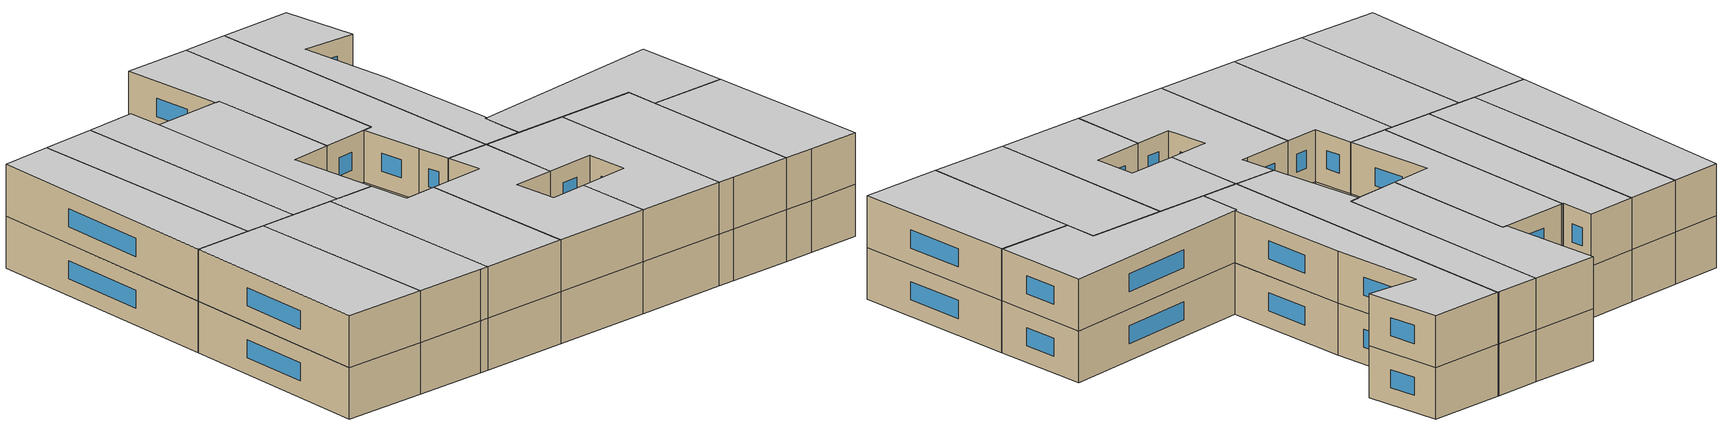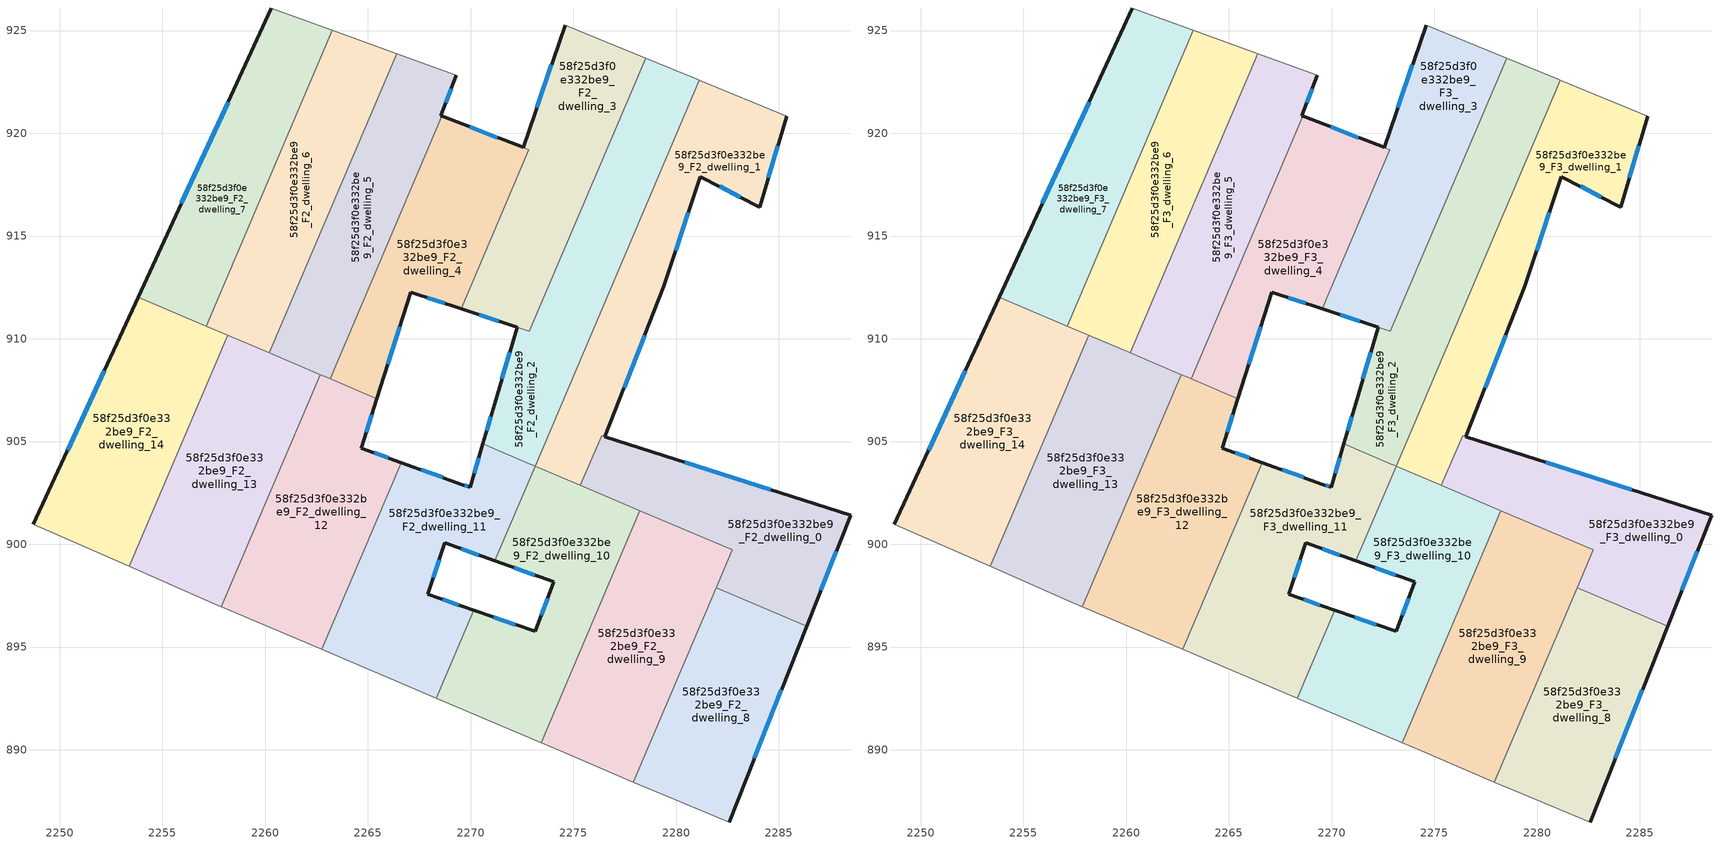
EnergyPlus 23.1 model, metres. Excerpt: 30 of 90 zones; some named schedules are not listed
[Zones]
58f25d3f0e332be9_F2_dwelling_0
 floor to 58f25d3f0e332be9_F1_dwelling_0 (EU_floor_Construction): 2288.48,901.42 2286.34,896.01 2281.94,897.88 2282.73,899.72 2275.34,902.87 2276.37,905.29 2276.53,905.23 z6
 wall outside (EU_wall_Construction): 2286.34,896.01 2288.48,901.42 2276.53,905.23 z6:9
 wall to 58f25d3f0e332be9_F2_dwelling_8 (EU_wall_Construction): 2281.94,897.88 2286.34,896.01 z6:9
 wall to 58f25d3f0e332be9_F2_dwelling_9 (EU_wall_Construction): 2278.23,901.64 2282.73,899.72 2281.94,897.88 z6:9
 wall to 58f25d3f0e332be9_F2_dwelling_1 (EU_wall_Construction): 2276.36,905.28 2275.34,902.87 / 2276.52,905.24 2276.37,905.29 z6:9
 wall to 58f25d3f0e332be9_F2_dwelling_10 (EU_wall_Construction): 2275.34,902.87 2278.23,901.64 z6:9
 window (EU_Window_Construction): 2284.6,902.66 2280.42,903.99 / 2287.04,897.77 2287.79,899.66 z6.98:8.02
58f25d3f0e332be9_F2_dwelling_1
 floor to 58f25d3f0e332be9_F1_dwelling_1 (EU_floor_Construction): 2285.37,920.84 2284.05,916.41 2281.17,917.9 2279.4,912.55 2276.52,905.24 2276.37,905.29 2275.34,902.87 2273.13,903.81 2281.12,922.58 z6
 wall outside (EU_wall_Construction): 2276.52,905.24 2279.4,912.55 2281.17,917.9 2284.05,916.41 2285.37,920.84 z6:9
 wall to 58f25d3f0e332be9_F2_dwelling_2 (EU_wall_Construction): 2281.12,922.58 2273.13,903.81 z6:9
 wall adiabatic (EU_wall_Construction): 2285.37,920.84 2281.12,922.58 z6:9
 wall to 58f25d3f0e332be9_F2_dwelling_10 (EU_wall_Construction): 2273.14,903.81 2275.34,902.87 z6:9
 window (EU_Window_Construction): 2284.48,917.85 2284.94,919.4 / 2282.11,917.41 2283.12,916.89 / 2279.98,914.29 2280.6,916.16 / 2277.46,907.61 2278.47,910.17 z6.98:8.02
58f25d3f0e332be9_F2_dwelling_10
 floor to 58f25d3f0e332be9_F1_dwelling_10 (EU_floor_Construction): 2278.23,901.64 2273.43,890.35 2268.33,892.51 2270.15,896.79 2273.14,895.76 2274.04,898.17 2271.17,899.2 2273.14,903.81 z6
 wall outside (EU_wall_Construction): 2271.17,899.2 2274.04,898.17 2273.14,895.76 2270.15,896.79 z6:9
 wall to 58f25d3f0e332be9_F2_dwelling_11 (EU_wall_Construction): 2270.15,896.79 2268.33,892.51 / 2273.14,903.81 2271.17,899.2 z6:9
 wall to 58f25d3f0e332be9_F2_dwelling_9 (EU_wall_Construction): 2273.43,890.35 2278.23,901.64 z6:9
 wall adiabatic (EU_wall_Construction): 2268.33,892.51 2273.43,890.35 z6:9
 window (EU_Window_Construction): 2272.17,896.09 2271.13,896.46 / 2273.75,897.38 2273.44,896.54 / 2272.11,898.86 2273.11,898.5 z6.98:8.02
58f25d3f0e332be9_F2_dwelling_11
 floor to 58f25d3f0e332be9_F1_dwelling_11 (EU_floor_Construction): 2273.14,903.81 2271.17,899.2 2268.74,900.07 2267.91,897.57 2270.15,896.79 2268.33,892.51 2262.76,894.88 2266.63,903.97 2269.59,902.91 2269.97,902.78 2270.59,904.89 z6
 wall outside (EU_wall_Construction): 2270.15,896.79 2267.91,897.57 2268.74,900.07 2271.17,899.2 / 2270.59,904.89 2269.97,902.78 2269.59,902.91 2266.63,903.97 z6:9
 wall adiabatic (EU_wall_Construction): 2262.76,894.88 2268.33,892.51 z6:9
 wall to 58f25d3f0e332be9_F2_dwelling_12 (EU_wall_Construction): 2266.63,903.97 2262.76,894.88 z6:9
 wall to 58f25d3f0e332be9_F2_dwelling_2 (EU_wall_Construction): 2272.9,903.91 2270.59,904.89 / 2273.13,903.81 2273.04,903.85 2272.9,903.9 z6:9
 window (EU_Window_Construction): 2269.53,899.78 2270.38,899.48 / 2268.18,898.38 2268.47,899.25 / 2269.42,897.04 2268.64,897.31 / 2268.63,903.25 2267.6,903.63 / 2269.85,902.82 2269.72,902.86 / 2270.39,904.2 2270.18,903.46 z6.98:8.02
58f25d3f0e332be9_F2_dwelling_12
 floor to 58f25d3f0e332be9_F1_dwelling_12 (EU_floor_Construction): 2265.44,907.08 2264.67,904.68 2266.63,903.97 2262.76,894.88 2257.87,896.96 2262.67,908.26 z6
 wall outside (EU_wall_Construction): 2266.63,903.97 2264.67,904.68 2265.44,907.08 z6:9
 wall adiabatic (EU_wall_Construction): 2257.87,896.96 2262.76,894.88 z6:9
 wall to 58f25d3f0e332be9_F2_dwelling_13 (EU_wall_Construction): 2262.67,908.26 2257.87,896.96 z6:9
 wall to 58f25d3f0e332be9_F2_dwelling_4 (EU_wall_Construction): 2265.44,907.08 2263.16,908.05 z6:9
 wall to 58f25d3f0e332be9_F2_dwelling_5 (EU_wall_Construction): 2263.16,908.05 2263.06,908.09 2262.67,908.26 z6:9
 window (EU_Window_Construction): 2264.92,905.46 2265.19,906.3 / 2266,904.2 2265.31,904.45 z6.98:8.02
58f25d3f0e332be9_F2_dwelling_13
 floor to 58f25d3f0e332be9_F1_dwelling_13 (EU_floor_Construction): 2262.67,908.26 2257.87,896.96 2257.4,897.16 2253.39,898.92 2258.17,910.17 z6
 wall adiabatic (EU_wall_Construction): 2253.39,898.92 2257.4,897.16 2257.87,896.96 z6:9
 wall to 58f25d3f0e332be9_F2_dwelling_14 (EU_wall_Construction): 2258.17,910.17 2253.39,898.92 z6:9
 wall to 58f25d3f0e332be9_F2_dwelling_5 (EU_wall_Construction): 2262.67,908.26 2260.19,909.31 z6:9
 wall to 58f25d3f0e332be9_F2_dwelling_6 (EU_wall_Construction): 2260.19,909.31 2258.17,910.17 z6:9
58f25d3f0e332be9_F2_dwelling_14
 floor to 58f25d3f0e332be9_F1_dwelling_14 (EU_floor_Construction): 2258.17,910.17 2253.39,898.92 2248.72,900.98 2253.82,912.03 z6
 wall outside (EU_wall_Construction): 2253.82,912.03 2248.72,900.98 z6:9
 wall adiabatic (EU_wall_Construction): 2248.72,900.98 2253.39,898.92 z6:9
 wall to 58f25d3f0e332be9_F2_dwelling_7 (EU_wall_Construction): 2257.13,910.62 2253.82,912.03 z6:9
 wall to 58f25d3f0e332be9_F2_dwelling_6 (EU_wall_Construction): 2258.17,910.17 2257.13,910.62 z6:9
 window (EU_Window_Construction): 2252.16,908.43 2250.38,904.57 z6.98:8.02
58f25d3f0e332be9_F2_dwelling_2
 floor to 58f25d3f0e332be9_F1_dwelling_2 (EU_floor_Construction): 2281.03,922.62 2281.12,922.58 2273.13,903.81 2273.04,903.85 2272.9,903.91 2270.59,904.89 2271.16,906.84 2272.26,910.56 2272.85,910.36 2278.51,923.66 z6
 wall outside (EU_wall_Construction): 2272.26,910.56 2271.16,906.84 2270.59,904.89 z6:9
 wall adiabatic (EU_wall_Construction): 2281.12,922.58 2281.03,922.62 2278.51,923.66 z6:9
 wall to 58f25d3f0e332be9_F2_dwelling_3 (EU_wall_Construction): 2272.85,910.36 2272.26,910.56 / 2278.51,923.66 2272.86,910.37 z6:9
 window (EU_Window_Construction): 2270.98,906.2 2270.78,905.52 / 2271.91,909.35 2271.52,908.05 z6.98:8.02
58f25d3f0e332be9_F2_dwelling_3
 floor to 58f25d3f0e332be9_F1_dwelling_3 (EU_floor_Construction): 2278.51,923.66 2272.85,910.36 2269.53,911.46 2272.83,919.2 2272.55,919.31 2274.59,925.27 z6
 wall outside (EU_wall_Construction): 2274.59,925.27 2272.55,919.31 / 2269.53,911.46 2272.26,910.56 z6:9
 wall to 58f25d3f0e332be9_F2_dwelling_4 (EU_wall_Construction): 2272.55,919.31 2272.83,919.2 2269.53,911.46 z6:9
 wall adiabatic (EU_wall_Construction): 2278.51,923.66 2274.59,925.27 z6:9
 window (EU_Window_Construction): 2273.93,923.33 2273.22,921.24 / 2270.42,911.16 2271.38,910.85 z6.98:8.02
58f25d3f0e332be9_F2_dwelling_4
 floor to 58f25d3f0e332be9_F1_dwelling_4 (EU_floor_Construction): 2272.83,919.2 2269.53,911.46 2267.08,912.27 2265.44,907.08 2263.16,908.05 2268.59,920.83 z6
 wall outside (EU_wall_Construction): 2272.55,919.31 2268.69,920.79 2268.59,920.83 / 2265.44,907.08 2267.08,912.27 2269.53,911.46 z6:9
 wall to 58f25d3f0e332be9_F2_dwelling_5 (EU_wall_Construction): 2268.59,920.83 2263.16,908.05 z6:9
 window (EU_Window_Construction): 2271.29,919.79 2269.94,920.31 / 2267.88,912 2268.74,911.72 / 2265.97,908.77 2266.55,910.58 z6.98:8.02
58f25d3f0e332be9_F2_dwelling_5
 floor to 58f25d3f0e332be9_F1_dwelling_5 (EU_floor_Construction): 2269.3,922.82 2268.55,920.85 2268.59,920.83 2263.16,908.05 2263.06,908.09 2260.19,909.31 2266.39,923.88 z6
 wall outside (EU_wall_Construction): 2268.59,920.83 2268.55,920.85 2269.3,922.82 z6:9
 wall to 58f25d3f0e332be9_F2_dwelling_6 (EU_wall_Construction): 2266.39,923.88 2260.19,909.31 z6:9
 wall adiabatic (EU_wall_Construction): 2269.3,922.82 2266.39,923.88 z6:9
 window (EU_Window_Construction): 2268.8,921.49 2269.06,922.18 z6.98:8.02
58f25d3f0e332be9_F2_dwelling_6
 floor to 58f25d3f0e332be9_F1_dwelling_6 (EU_floor_Construction): 2266.39,923.88 2260.19,909.31 2257.13,910.62 2263.26,925.02 z6
 wall to 58f25d3f0e332be9_F2_dwelling_7 (EU_wall_Construction): 2263.26,925.02 2257.13,910.62 z6:9
 wall adiabatic (EU_wall_Construction): 2266.39,923.88 2263.26,925.02 z6:9
58f25d3f0e332be9_F2_dwelling_7
 floor to 58f25d3f0e332be9_F1_dwelling_7 (EU_floor_Construction): 2263.26,925.02 2257.13,910.62 2253.82,912.03 2260.3,926.1 z6
 wall outside (EU_wall_Construction): 2260.3,926.1 2253.82,912.03 z6:9
 wall adiabatic (EU_wall_Construction): 2263.26,925.02 2260.3,926.1 z6:9
 window (EU_Window_Construction): 2258.19,921.52 2255.93,916.6 z6.98:8.02
58f25d3f0e332be9_F2_dwelling_8
 floor to 58f25d3f0e332be9_F1_dwelling_8 (EU_floor_Construction): 2286.34,896.01 2282.57,886.49 2279.61,887.71 2277.92,888.43 2281.94,897.88 z6
 wall outside (EU_wall_Construction): 2282.57,886.49 2286.34,896.01 z6:9
 wall adiabatic (EU_wall_Construction): 2277.92,888.43 2279.61,887.71 2282.57,886.49 z6:9
 wall to 58f25d3f0e332be9_F2_dwelling_9 (EU_wall_Construction): 2281.94,897.88 2277.92,888.43 z6:9
 window (EU_Window_Construction): 2283.8,889.58 2285.12,892.91 z6.98:8.02
58f25d3f0e332be9_F2_dwelling_9
 floor to 58f25d3f0e332be9_F1_dwelling_9 (EU_floor_Construction): 2282.73,899.72 2277.92,888.43 2274.35,889.96 2273.43,890.35 2278.23,901.64 z6
 wall adiabatic (EU_wall_Construction): 2273.43,890.35 2274.35,889.96 2277.92,888.43 z6:9
58f25d3f0e332be9_F3_dwelling_0
 floor to 58f25d3f0e332be9_F2_dwelling_0 (EU_floor_Construction): 2288.48,901.42 2286.34,896.01 2281.94,897.88 2282.73,899.72 2275.34,902.87 2276.37,905.29 2276.53,905.23 z9
 wall outside (EU_wall_Construction): 2286.34,896.01 2288.48,901.42 2276.53,905.23 z9:12
 wall to 58f25d3f0e332be9_F3_dwelling_8 (EU_wall_Construction): 2281.94,897.88 2286.34,896.01 z9:12
 wall to 58f25d3f0e332be9_F3_dwelling_9 (EU_wall_Construction): 2278.23,901.64 2282.73,899.72 2281.94,897.88 z9:12
 wall to 58f25d3f0e332be9_F3_dwelling_1 (EU_wall_Construction): 2276.36,905.28 2275.34,902.87 / 2276.52,905.24 2276.37,905.29 z9:12
 wall to 58f25d3f0e332be9_F3_dwelling_10 (EU_wall_Construction): 2275.34,902.87 2278.23,901.64 z9:12
 window (EU_Window_Construction): 2284.6,902.66 2280.42,903.99 / 2287.04,897.77 2287.79,899.66 z9.98:11.02
 ceiling to 58f25d3f0e332be9_F4_dwelling_0 (EU_floor_Construction): 2286.34,896.01 2288.48,901.42 2276.53,905.23 2276.37,905.29 2275.34,902.87 2282.73,899.72 2281.94,897.88 z12
58f25d3f0e332be9_F3_dwelling_1
 floor to 58f25d3f0e332be9_F2_dwelling_1 (EU_floor_Construction): 2285.37,920.84 2284.05,916.41 2281.17,917.9 2279.4,912.55 2276.52,905.24 2276.37,905.29 2275.34,902.87 2273.13,903.81 2281.12,922.58 z9
 wall outside (EU_wall_Construction): 2276.52,905.24 2279.4,912.55 2281.17,917.9 2284.05,916.41 2285.37,920.84 z9:12
 wall to 58f25d3f0e332be9_F3_dwelling_2 (EU_wall_Construction): 2281.12,922.58 2273.13,903.81 z9:12
 wall adiabatic (EU_wall_Construction): 2285.37,920.84 2281.12,922.58 z9:12
 wall to 58f25d3f0e332be9_F3_dwelling_10 (EU_wall_Construction): 2273.14,903.81 2275.34,902.87 z9:12
 window (EU_Window_Construction): 2284.48,917.85 2284.94,919.4 / 2282.11,917.41 2283.12,916.89 / 2279.98,914.29 2280.6,916.16 / 2277.46,907.61 2278.47,910.17 z9.98:11.02
 ceiling to 58f25d3f0e332be9_F4_dwelling_1 (EU_floor_Construction): 2276.52,905.24 2279.4,912.55 2281.17,917.9 2284.05,916.41 2285.37,920.84 2281.12,922.58 2273.13,903.81 2275.34,902.87 2276.37,905.29 z12
58f25d3f0e332be9_F3_dwelling_10
 floor to 58f25d3f0e332be9_F2_dwelling_10 (EU_floor_Construction): 2278.23,901.64 2273.43,890.35 2268.33,892.51 2270.15,896.79 2273.14,895.76 2274.04,898.17 2271.17,899.2 2273.14,903.81 z9
 wall outside (EU_wall_Construction): 2271.17,899.2 2274.04,898.17 2273.14,895.76 2270.15,896.79 z9:12
 wall to 58f25d3f0e332be9_F3_dwelling_11 (EU_wall_Construction): 2270.15,896.79 2268.33,892.51 / 2273.14,903.81 2271.17,899.2 z9:12
 wall to 58f25d3f0e332be9_F3_dwelling_9 (EU_wall_Construction): 2273.43,890.35 2278.23,901.64 z9:12
 wall adiabatic (EU_wall_Construction): 2268.33,892.51 2273.43,890.35 z9:12
 window (EU_Window_Construction): 2272.17,896.09 2271.13,896.46 / 2273.75,897.38 2273.44,896.54 / 2272.11,898.86 2273.11,898.5 z9.98:11.02
 ceiling to 58f25d3f0e332be9_F4_dwelling_10 (EU_floor_Construction): 2273.43,890.35 2278.23,901.64 2273.14,903.81 2271.17,899.2 2274.04,898.17 2273.14,895.76 2270.15,896.79 2268.33,892.51 z12
58f25d3f0e332be9_F3_dwelling_11
 floor to 58f25d3f0e332be9_F2_dwelling_11 (EU_floor_Construction): 2273.14,903.81 2271.17,899.2 2268.74,900.07 2267.91,897.57 2270.15,896.79 2268.33,892.51 2262.76,894.88 2266.63,903.97 2269.59,902.91 2269.97,902.78 2270.59,904.89 z9
 wall outside (EU_wall_Construction): 2270.15,896.79 2267.91,897.57 2268.74,900.07 2271.17,899.2 / 2270.59,904.89 2269.97,902.78 2269.59,902.91 2266.63,903.97 z9:12
 wall adiabatic (EU_wall_Construction): 2262.76,894.88 2268.33,892.51 z9:12
 wall to 58f25d3f0e332be9_F3_dwelling_12 (EU_wall_Construction): 2266.63,903.97 2262.76,894.88 z9:12
 wall to 58f25d3f0e332be9_F3_dwelling_2 (EU_wall_Construction): 2272.9,903.91 2270.59,904.89 / 2273.13,903.81 2273.04,903.85 2272.9,903.9 z9:12
 window (EU_Window_Construction): 2269.53,899.78 2270.38,899.48 / 2268.18,898.38 2268.47,899.25 / 2269.42,897.04 2268.64,897.31 / 2268.63,903.25 2267.6,903.63 / 2269.85,902.82 2269.72,902.86 / 2270.39,904.2 2270.18,903.46 z9.98:11.02
 ceiling to 58f25d3f0e332be9_F4_dwelling_11 (EU_floor_Construction): 2268.33,892.51 2270.15,896.79 2267.91,897.57 2268.74,900.07 2271.17,899.2 2273.14,903.81 2270.59,904.89 2269.97,902.78 2269.59,902.91 2266.63,903.97 2262.76,894.88 z12
58f25d3f0e332be9_F3_dwelling_12
 floor to 58f25d3f0e332be9_F2_dwelling_12 (EU_floor_Construction): 2265.44,907.08 2264.67,904.68 2266.63,903.97 2262.76,894.88 2257.87,896.96 2262.67,908.26 z9
 wall outside (EU_wall_Construction): 2266.63,903.97 2264.67,904.68 2265.44,907.08 z9:12
 wall adiabatic (EU_wall_Construction): 2257.87,896.96 2262.76,894.88 z9:12
 wall to 58f25d3f0e332be9_F3_dwelling_13 (EU_wall_Construction): 2262.67,908.26 2257.87,896.96 z9:12
 wall to 58f25d3f0e332be9_F3_dwelling_4 (EU_wall_Construction): 2265.44,907.08 2263.16,908.05 z9:12
 wall to 58f25d3f0e332be9_F3_dwelling_5 (EU_wall_Construction): 2263.16,908.05 2263.06,908.09 2262.67,908.26 z9:12
 window (EU_Window_Construction): 2264.92,905.46 2265.19,906.3 / 2266,904.2 2265.31,904.45 z9.98:11.02
 ceiling to 58f25d3f0e332be9_F4_dwelling_12 (EU_floor_Construction): 2262.76,894.88 2266.63,903.97 2264.67,904.68 2265.44,907.08 2262.67,908.26 2257.87,896.96 z12
58f25d3f0e332be9_F3_dwelling_13
 floor to 58f25d3f0e332be9_F2_dwelling_13 (EU_floor_Construction): 2262.67,908.26 2257.87,896.96 2257.4,897.16 2253.39,898.92 2258.17,910.17 z9
 wall adiabatic (EU_wall_Construction): 2253.39,898.92 2257.4,897.16 2257.87,896.96 z9:12
 wall to 58f25d3f0e332be9_F3_dwelling_14 (EU_wall_Construction): 2258.17,910.17 2253.39,898.92 z9:12
 wall to 58f25d3f0e332be9_F3_dwelling_5 (EU_wall_Construction): 2262.67,908.26 2260.19,909.31 z9:12
 wall to 58f25d3f0e332be9_F3_dwelling_6 (EU_wall_Construction): 2260.19,909.31 2258.17,910.17 z9:12
 ceiling to 58f25d3f0e332be9_F4_dwelling_13 (EU_floor_Construction): 2257.87,896.96 2262.67,908.26 2258.17,910.17 2253.39,898.92 2257.4,897.16 z12
58f25d3f0e332be9_F3_dwelling_14
 floor to 58f25d3f0e332be9_F2_dwelling_14 (EU_floor_Construction): 2258.17,910.17 2253.39,898.92 2248.72,900.98 2253.82,912.03 z9
 wall outside (EU_wall_Construction): 2253.82,912.03 2248.72,900.98 z9:12
 wall adiabatic (EU_wall_Construction): 2248.72,900.98 2253.39,898.92 z9:12
 wall to 58f25d3f0e332be9_F3_dwelling_7 (EU_wall_Construction): 2257.13,910.62 2253.82,912.03 z9:12
 wall to 58f25d3f0e332be9_F3_dwelling_6 (EU_wall_Construction): 2258.17,910.17 2257.13,910.62 z9:12
 window (EU_Window_Construction): 2252.16,908.43 2250.38,904.57 z9.98:11.02
 ceiling to 58f25d3f0e332be9_F4_dwelling_14 (EU_floor_Construction): 2253.39,898.92 2258.17,910.17 2253.82,912.03 2248.72,900.98 z12
58f25d3f0e332be9_F3_dwelling_2
 floor to 58f25d3f0e332be9_F2_dwelling_2 (EU_floor_Construction): 2281.03,922.62 2281.12,922.58 2273.13,903.81 2273.04,903.85 2272.9,903.91 2270.59,904.89 2271.16,906.84 2272.26,910.56 2272.85,910.36 2278.51,923.66 z9
 wall outside (EU_wall_Construction): 2272.26,910.56 2271.16,906.84 2270.59,904.89 z9:12
 wall adiabatic (EU_wall_Construction): 2281.12,922.58 2281.03,922.62 2278.51,923.66 z9:12
 wall to 58f25d3f0e332be9_F3_dwelling_3 (EU_wall_Construction): 2272.85,910.36 2272.26,910.56 / 2278.51,923.66 2272.86,910.37 z9:12
 window (EU_Window_Construction): 2270.98,906.2 2270.78,905.52 / 2271.91,909.35 2271.52,908.05 z9.98:11.02
 ceiling to 58f25d3f0e332be9_F4_dwelling_2 (EU_floor_Construction): 2273.13,903.81 2281.12,922.58 2281.03,922.62 2278.51,923.66 2272.85,910.36 2272.26,910.56 2271.16,906.84 2270.59,904.89 2272.9,903.91 2273.04,903.85 z12
58f25d3f0e332be9_F3_dwelling_3
 floor to 58f25d3f0e332be9_F2_dwelling_3 (EU_floor_Construction): 2278.51,923.66 2272.85,910.36 2269.53,911.46 2272.83,919.2 2272.55,919.31 2274.59,925.27 z9
 wall outside (EU_wall_Construction): 2274.59,925.27 2272.55,919.31 / 2269.53,911.46 2272.26,910.56 z9:12
 wall to 58f25d3f0e332be9_F3_dwelling_4 (EU_wall_Construction): 2272.55,919.31 2272.83,919.2 2269.53,911.46 z9:12
 wall adiabatic (EU_wall_Construction): 2278.51,923.66 2274.59,925.27 z9:12
 window (EU_Window_Construction): 2273.93,923.33 2273.22,921.24 / 2270.42,911.16 2271.38,910.85 z9.98:11.02
 ceiling to 58f25d3f0e332be9_F4_dwelling_3 (EU_floor_Construction): 2272.85,910.36 2278.51,923.66 2274.59,925.27 2272.55,919.31 2272.83,919.2 2269.53,911.46 z12
58f25d3f0e332be9_F3_dwelling_4
 floor to 58f25d3f0e332be9_F2_dwelling_4 (EU_floor_Construction): 2272.83,919.2 2269.53,911.46 2267.08,912.27 2265.44,907.08 2263.16,908.05 2268.59,920.83 z9
 wall outside (EU_wall_Construction): 2272.55,919.31 2268.69,920.79 2268.59,920.83 / 2265.44,907.08 2267.08,912.27 2269.53,911.46 z9:12
 wall to 58f25d3f0e332be9_F3_dwelling_5 (EU_wall_Construction): 2268.59,920.83 2263.16,908.05 z9:12
 window (EU_Window_Construction): 2271.29,919.79 2269.94,920.31 / 2267.88,912 2268.74,911.72 / 2265.97,908.77 2266.55,910.58 z9.98:11.02
 ceiling to 58f25d3f0e332be9_F4_dwelling_4 (EU_floor_Construction): 2269.53,911.46 2272.83,919.2 2268.59,920.83 2263.16,908.05 2265.44,907.08 2267.08,912.27 z12
58f25d3f0e332be9_F3_dwelling_5
 floor to 58f25d3f0e332be9_F2_dwelling_5 (EU_floor_Construction): 2269.3,922.82 2268.55,920.85 2268.59,920.83 2263.16,908.05 2263.06,908.09 2260.19,909.31 2266.39,923.88 z9
 wall outside (EU_wall_Construction): 2268.59,920.83 2268.55,920.85 2269.3,922.82 z9:12
 wall to 58f25d3f0e332be9_F3_dwelling_6 (EU_wall_Construction): 2266.39,923.88 2260.19,909.31 z9:12
 wall adiabatic (EU_wall_Construction): 2269.3,922.82 2266.39,923.88 z9:12
 window (EU_Window_Construction): 2268.8,921.49 2269.06,922.18 z9.98:11.02
 ceiling to 58f25d3f0e332be9_F4_dwelling_5 (EU_floor_Construction): 2263.16,908.05 2268.59,920.83 2268.55,920.85 2269.3,922.82 2266.39,923.88 2260.19,909.31 2263.06,908.09 z12
58f25d3f0e332be9_F3_dwelling_6
 floor to 58f25d3f0e332be9_F2_dwelling_6 (EU_floor_Construction): 2266.39,923.88 2260.19,909.31 2257.13,910.62 2263.26,925.02 z9
 wall to 58f25d3f0e332be9_F3_dwelling_7 (EU_wall_Construction): 2263.26,925.02 2257.13,910.62 z9:12
 wall adiabatic (EU_wall_Construction): 2266.39,923.88 2263.26,925.02 z9:12
 ceiling to 58f25d3f0e332be9_F4_dwelling_6 (EU_floor_Construction): 2260.19,909.31 2266.39,923.88 2263.26,925.02 2257.13,910.62 z12
58f25d3f0e332be9_F3_dwelling_7
 floor to 58f25d3f0e332be9_F2_dwelling_7 (EU_floor_Construction): 2263.26,925.02 2257.13,910.62 2253.82,912.03 2260.3,926.1 z9
 wall outside (EU_wall_Construction): 2260.3,926.1 2253.82,912.03 z9:12
 wall adiabatic (EU_wall_Construction): 2263.26,925.02 2260.3,926.1 z9:12
 window (EU_Window_Construction): 2258.19,921.52 2255.93,916.6 z9.98:11.02
 ceiling to 58f25d3f0e332be9_F4_dwelling_7 (EU_floor_Construction): 2257.13,910.62 2263.26,925.02 2260.3,926.1 2253.82,912.03 z12
58f25d3f0e332be9_F3_dwelling_8
 floor to 58f25d3f0e332be9_F2_dwelling_8 (EU_floor_Construction): 2286.34,896.01 2282.57,886.49 2279.61,887.71 2277.92,888.43 2281.94,897.88 z9
 wall outside (EU_wall_Construction): 2282.57,886.49 2286.34,896.01 z9:12
 wall adiabatic (EU_wall_Construction): 2277.92,888.43 2279.61,887.71 2282.57,886.49 z9:12
 wall to 58f25d3f0e332be9_F3_dwelling_9 (EU_wall_Construction): 2281.94,897.88 2277.92,888.43 z9:12
 window (EU_Window_Construction): 2283.8,889.58 2285.12,892.91 z9.98:11.02
 ceiling to 58f25d3f0e332be9_F4_dwelling_8 (EU_floor_Construction): 2282.57,886.49 2286.34,896.01 2281.94,897.88 2277.92,888.43 2279.61,887.71 z12
58f25d3f0e332be9_F3_dwelling_9
 floor to 58f25d3f0e332be9_F2_dwelling_9 (EU_floor_Construction): 2282.73,899.72 2277.92,888.43 2274.35,889.96 2273.43,890.35 2278.23,901.64 z9
 wall adiabatic (EU_wall_Construction): 2273.43,890.35 2274.35,889.96 2277.92,888.43 z9:12
 ceiling to 58f25d3f0e332be9_F4_dwelling_9 (EU_floor_Construction): 2277.92,888.43 2282.73,899.72 2278.23,901.64 2273.43,890.35 2274.35,889.96 z12
[Building]
EU S2 Campaign: North Axis=0; Terrain=City; Solar Distribution=FullExterior
[Site:Location]
Bologna: Latitude=44.5; Longitude=11.25; Time Zone=1; Elevation=37
[SizingPeriod:WeatherFileDays]
AnnualSizingPeriod: Begin Month=1; Begin Day of Month=1; End Month=12; End Day of Month=31; Day of Week for Start Day=Monday; Use Weather File Daylight Saving Period=No; Use Weather File Rain and Snow Indicators=No
[MATERIAL]
EU_InternalMass_Material: Roughness=MediumRough; Thickness=0.1; Conductivity=1; Density=1800; Specific Heat=900; Thermal Absorptance=0.9; Solar Absorptance=0.7; Visible Absorptance=0.7
[MATERIAL:NOMASS] Roughness=MediumRough; Thermal Absorptance=0.9; Solar Absorptance=0.7; Visible Absorptance=0.7
Name | Thermal Resistance
EU_wall_NoMass | 0.905828
EU_floor_NoMass | 0.67114
[WINDOWMATERIAL:SIMPLEGLAZINGSYSTEM]
EU_Window_SimpleGlazing: UFactor=4.52486; Solar Heat Gain Coefficient=0.85; Visible Transmittance=0.85
[CONSTRUCTION]
EU_wall_Construction: EU_wall_NoMass
EU_floor_Construction: EU_floor_NoMass
EU_Window_Construction: EU_Window_SimpleGlazing
EU_InternalMass_Construction: EU_InternalMass_Material
[ZONE] Type=1; Multiplier=1; Ceiling Height=autocalculate; Floor Area=autocalculate; Part of Total Floor Area=Yes
Name | Volume
58f25d3f0e332be9_F2_dwelling_0; 58f25d3f0e332be9_F3_dwelling_0 | 151.364
58f25d3f0e332be9_F2_dwelling_1; 58f25d3f0e332be9_F3_dwelling_1 | 176.487
58f25d3f0e332be9_F2_dwelling_10; 58f25d3f0e332be9_F3_dwelling_10 | 179.771
58f25d3f0e332be9_F2_dwelling_11; 58f25d3f0e332be9_F3_dwelling_11 | 179.779
58f25d3f0e332be9_F2_dwelling_12; 58f25d3f0e332be9_F3_dwelling_12 | 179.746
58f25d3f0e332be9_F2_dwelling_13; 58f25d3f0e332be9_F3_dwelling_13 | 179.781
58f25d3f0e332be9_F2_dwelling_14; 58f25d3f0e332be9_F3_dwelling_14 | 179.777
58f25d3f0e332be9_F2_dwelling_2; 58f25d3f0e332be9_F3_dwelling_2 | 177.597
58f25d3f0e332be9_F2_dwelling_3; 58f25d3f0e332be9_F3_dwelling_3 | 162.166
58f25d3f0e332be9_F2_dwelling_4; 58f25d3f0e332be9_F3_dwelling_4 | 151.53
58f25d3f0e332be9_F2_dwelling_5; 58f25d3f0e332be9_F3_dwelling_5 | 153.191
58f25d3f0e332be9_F2_dwelling_6; 58f25d3f0e332be9_F3_dwelling_6 | 157.284
58f25d3f0e332be9_F2_dwelling_7; 58f25d3f0e332be9_F3_dwelling_7 | 157.307
58f25d3f0e332be9_F2_dwelling_8; 58f25d3f0e332be9_F3_dwelling_8 | 151.253
58f25d3f0e332be9_F2_dwelling_9; 58f25d3f0e332be9_F3_dwelling_9 | 179.76
[INTERNALMASS] Construction=EU_InternalMass_Construction
Name | Zone or ZoneList | Surface Area
58f25d3f0e332be9_F2_dwelling_0_EU_InternalMass | 58f25d3f0e332be9_F2_dwelling_0 | 50.4534
58f25d3f0e332be9_F2_dwelling_1_EU_InternalMass | 58f25d3f0e332be9_F2_dwelling_1 | 58.8232
58f25d3f0e332be9_F2_dwelling_2_EU_InternalMass | 58f25d3f0e332be9_F2_dwelling_2 | 59.2041
58f25d3f0e332be9_F2_dwelling_3_EU_InternalMass | 58f25d3f0e332be9_F2_dwelling_3 | 54.0527
58f25d3f0e332be9_F2_dwelling_4_EU_InternalMass | 58f25d3f0e332be9_F2_dwelling_4 | 50.5219
58f25d3f0e332be9_F2_dwelling_5_EU_InternalMass | 58f25d3f0e332be9_F2_dwelling_5 | 51.0656
58f25d3f0e332be9_F2_dwelling_6_EU_InternalMass | 58f25d3f0e332be9_F2_dwelling_6 | 52.428
58f25d3f0e332be9_F2_dwelling_7_EU_InternalMass | 58f25d3f0e332be9_F2_dwelling_7 | 52.4361
58f25d3f0e332be9_F2_dwelling_8_EU_InternalMass | 58f25d3f0e332be9_F2_dwelling_8 | 50.4164
58f25d3f0e332be9_F2_dwelling_9_EU_InternalMass | 58f25d3f0e332be9_F2_dwelling_9 | 59.9202
58f25d3f0e332be9_F2_dwelling_10_EU_InternalMass | 58f25d3f0e332be9_F2_dwelling_10 | 59.9237
58f25d3f0e332be9_F2_dwelling_11_EU_InternalMass | 58f25d3f0e332be9_F2_dwelling_11 | 59.926
58f25d3f0e332be9_F2_dwelling_12_EU_InternalMass | 58f25d3f0e332be9_F2_dwelling_12 | 59.9149
58f25d3f0e332be9_F2_dwelling_13_EU_InternalMass | 58f25d3f0e332be9_F2_dwelling_13 | 59.9274
58f25d3f0e332be9_F2_dwelling_14_EU_InternalMass | 58f25d3f0e332be9_F2_dwelling_14 | 59.9252
58f25d3f0e332be9_F3_dwelling_0_EU_InternalMass | 58f25d3f0e332be9_F3_dwelling_0 | 50.4534
58f25d3f0e332be9_F3_dwelling_1_EU_InternalMass | 58f25d3f0e332be9_F3_dwelling_1 | 58.8232
58f25d3f0e332be9_F3_dwelling_2_EU_InternalMass | 58f25d3f0e332be9_F3_dwelling_2 | 59.2041
58f25d3f0e332be9_F3_dwelling_3_EU_InternalMass | 58f25d3f0e332be9_F3_dwelling_3 | 54.0527
58f25d3f0e332be9_F3_dwelling_4_EU_InternalMass | 58f25d3f0e332be9_F3_dwelling_4 | 50.5219
58f25d3f0e332be9_F3_dwelling_5_EU_InternalMass | 58f25d3f0e332be9_F3_dwelling_5 | 51.0656
58f25d3f0e332be9_F3_dwelling_6_EU_InternalMass | 58f25d3f0e332be9_F3_dwelling_6 | 52.428
58f25d3f0e332be9_F3_dwelling_7_EU_InternalMass | 58f25d3f0e332be9_F3_dwelling_7 | 52.4361
58f25d3f0e332be9_F3_dwelling_8_EU_InternalMass | 58f25d3f0e332be9_F3_dwelling_8 | 50.4164
58f25d3f0e332be9_F3_dwelling_9_EU_InternalMass | 58f25d3f0e332be9_F3_dwelling_9 | 59.9202
58f25d3f0e332be9_F3_dwelling_10_EU_InternalMass | 58f25d3f0e332be9_F3_dwelling_10 | 59.9237
58f25d3f0e332be9_F3_dwelling_11_EU_InternalMass | 58f25d3f0e332be9_F3_dwelling_11 | 59.926
58f25d3f0e332be9_F3_dwelling_12_EU_InternalMass | 58f25d3f0e332be9_F3_dwelling_12 | 59.9149
58f25d3f0e332be9_F3_dwelling_13_EU_InternalMass | 58f25d3f0e332be9_F3_dwelling_13 | 59.9274
58f25d3f0e332be9_F3_dwelling_14_EU_InternalMass | 58f25d3f0e332be9_F3_dwelling_14 | 59.9252
[OTHEREQUIPMENT] Fuel Type=Electricity; Design Level Calculation Method=Watts/Area; Power per Zone Floor Area=1; Fraction Latent=0; Fraction Radiant=0; Fraction Lost=0; Carbon Dioxide Generation Rate=0; EndUse Subcategory=EU_Step8_InternalGains
Name | Zone or ZoneList or Space or SpaceList | Schedule
EU_Step8_InternalGain_58f25d3f0e332be9_F2_dwelling_0_f000 | 58f25d3f0e332be9_F2_dwelling_0 | EU_Step8_GainSchedule_58f25d3f0e332be9_F2_dwelling_0_f000
EU_Step8_InternalGain_58f25d3f0e332be9_F2_dwelling_1_f000 | 58f25d3f0e332be9_F2_dwelling_1 | EU_Step8_GainSchedule_58f25d3f0e332be9_F2_dwelling_1_f000
EU_Step8_InternalGain_58f25d3f0e332be9_F2_dwelling_2_f000 | 58f25d3f0e332be9_F2_dwelling_2 | EU_Step8_GainSchedule_58f25d3f0e332be9_F2_dwelling_2_f000
EU_Step8_InternalGain_58f25d3f0e332be9_F2_dwelling_3_f000 | 58f25d3f0e332be9_F2_dwelling_3 | EU_Step8_GainSchedule_58f25d3f0e332be9_F2_dwelling_3_f000
EU_Step8_InternalGain_58f25d3f0e332be9_F2_dwelling_4_f000 | 58f25d3f0e332be9_F2_dwelling_4 | EU_Step8_GainSchedule_58f25d3f0e332be9_F2_dwelling_4_f000
EU_Step8_InternalGain_58f25d3f0e332be9_F2_dwelling_5_f000 | 58f25d3f0e332be9_F2_dwelling_5 | EU_Step8_GainSchedule_58f25d3f0e332be9_F2_dwelling_5_f000
EU_Step8_InternalGain_58f25d3f0e332be9_F2_dwelling_6_f000 | 58f25d3f0e332be9_F2_dwelling_6 | EU_Step8_GainSchedule_58f25d3f0e332be9_F2_dwelling_6_f000
EU_Step8_InternalGain_58f25d3f0e332be9_F2_dwelling_7_f000 | 58f25d3f0e332be9_F2_dwelling_7 | EU_Step8_GainSchedule_58f25d3f0e332be9_F2_dwelling_7_f000
EU_Step8_InternalGain_58f25d3f0e332be9_F2_dwelling_8_f000 | 58f25d3f0e332be9_F2_dwelling_8 | EU_Step8_GainSchedule_58f25d3f0e332be9_F2_dwelling_8_f000
EU_Step8_InternalGain_58f25d3f0e332be9_F2_dwelling_9_f000 | 58f25d3f0e332be9_F2_dwelling_9 | EU_Step8_GainSchedule_58f25d3f0e332be9_F2_dwelling_9_f000
EU_Step8_InternalGain_58f25d3f0e332be9_F2_dwelling_10_f000 | 58f25d3f0e332be9_F2_dwelling_10 | EU_Step8_GainSchedule_58f25d3f0e332be9_F2_dwelling_10_f000
EU_Step8_InternalGain_58f25d3f0e332be9_F2_dwelling_11_f000 | 58f25d3f0e332be9_F2_dwelling_11 | EU_Step8_GainSchedule_58f25d3f0e332be9_F2_dwelling_11_f000
EU_Step8_InternalGain_58f25d3f0e332be9_F2_dwelling_12_f000 | 58f25d3f0e332be9_F2_dwelling_12 | EU_Step8_GainSchedule_58f25d3f0e332be9_F2_dwelling_12_f000
EU_Step8_InternalGain_58f25d3f0e332be9_F2_dwelling_13_f000 | 58f25d3f0e332be9_F2_dwelling_13 | EU_Step8_GainSchedule_58f25d3f0e332be9_F2_dwelling_13_f000
EU_Step8_InternalGain_58f25d3f0e332be9_F2_dwelling_14_f000 | 58f25d3f0e332be9_F2_dwelling_14 | EU_Step8_GainSchedule_58f25d3f0e332be9_F2_dwelling_14_f000
EU_Step8_InternalGain_58f25d3f0e332be9_F3_dwelling_0_f000 | 58f25d3f0e332be9_F3_dwelling_0 | EU_Step8_GainSchedule_58f25d3f0e332be9_F3_dwelling_0_f000
EU_Step8_InternalGain_58f25d3f0e332be9_F3_dwelling_1_f000 | 58f25d3f0e332be9_F3_dwelling_1 | EU_Step8_GainSchedule_58f25d3f0e332be9_F3_dwelling_1_f000
EU_Step8_InternalGain_58f25d3f0e332be9_F3_dwelling_2_f000 | 58f25d3f0e332be9_F3_dwelling_2 | EU_Step8_GainSchedule_58f25d3f0e332be9_F3_dwelling_2_f000
EU_Step8_InternalGain_58f25d3f0e332be9_F3_dwelling_3_f000 | 58f25d3f0e332be9_F3_dwelling_3 | EU_Step8_GainSchedule_58f25d3f0e332be9_F3_dwelling_3_f000
EU_Step8_InternalGain_58f25d3f0e332be9_F3_dwelling_4_f000 | 58f25d3f0e332be9_F3_dwelling_4 | EU_Step8_GainSchedule_58f25d3f0e332be9_F3_dwelling_4_f000
EU_Step8_InternalGain_58f25d3f0e332be9_F3_dwelling_5_f000 | 58f25d3f0e332be9_F3_dwelling_5 | EU_Step8_GainSchedule_58f25d3f0e332be9_F3_dwelling_5_f000
EU_Step8_InternalGain_58f25d3f0e332be9_F3_dwelling_6_f000 | 58f25d3f0e332be9_F3_dwelling_6 | EU_Step8_GainSchedule_58f25d3f0e332be9_F3_dwelling_6_f000
EU_Step8_InternalGain_58f25d3f0e332be9_F3_dwelling_7_f000 | 58f25d3f0e332be9_F3_dwelling_7 | EU_Step8_GainSchedule_58f25d3f0e332be9_F3_dwelling_7_f000
EU_Step8_InternalGain_58f25d3f0e332be9_F3_dwelling_8_f000 | 58f25d3f0e332be9_F3_dwelling_8 | EU_Step8_GainSchedule_58f25d3f0e332be9_F3_dwelling_8_f000
EU_Step8_InternalGain_58f25d3f0e332be9_F3_dwelling_9_f000 | 58f25d3f0e332be9_F3_dwelling_9 | EU_Step8_GainSchedule_58f25d3f0e332be9_F3_dwelling_9_f000
EU_Step8_InternalGain_58f25d3f0e332be9_F3_dwelling_10_f000 | 58f25d3f0e332be9_F3_dwelling_10 | EU_Step8_GainSchedule_58f25d3f0e332be9_F3_dwelling_10_f000
EU_Step8_InternalGain_58f25d3f0e332be9_F3_dwelling_11_f000 | 58f25d3f0e332be9_F3_dwelling_11 | EU_Step8_GainSchedule_58f25d3f0e332be9_F3_dwelling_11_f000
EU_Step8_InternalGain_58f25d3f0e332be9_F3_dwelling_12_f000 | 58f25d3f0e332be9_F3_dwelling_12 | EU_Step8_GainSchedule_58f25d3f0e332be9_F3_dwelling_12_f000
EU_Step8_InternalGain_58f25d3f0e332be9_F3_dwelling_13_f000 | 58f25d3f0e332be9_F3_dwelling_13 | EU_Step8_GainSchedule_58f25d3f0e332be9_F3_dwelling_13_f000
EU_Step8_InternalGain_58f25d3f0e332be9_F3_dwelling_14_f000 | 58f25d3f0e332be9_F3_dwelling_14 | EU_Step8_GainSchedule_58f25d3f0e332be9_F3_dwelling_14_f000
[ZONEVENTILATION:DESIGNFLOWRATE] Schedule=EU_AlwaysOn; Design Flow Rate Calculation Method=AirChanges/Hour; Air Changes per Hour=0.73129; Ventilation Type=Natural; Fan Pressure Rise=0; Fan Total Efficiency=1; Constant Term Coefficient=1; Temperature Term Coefficient=0; Velocity Term Coefficient=0; Velocity Squared Term Coefficient=0; Minimum Indoor Temperature=-100; Maximum Indoor Temperature=100; Delta Temperature=-100; Minimum Outdoor Temperature=-100; Maximum Outdoor Temperature=100; Maximum Wind Speed=40
Name | Zone or ZoneList or Space or SpaceList
EU_ConstantAir_58f25d3f0e332be9_F2_dwelling_0 | 58f25d3f0e332be9_F2_dwelling_0
EU_ConstantAir_58f25d3f0e332be9_F2_dwelling_1 | 58f25d3f0e332be9_F2_dwelling_1
EU_ConstantAir_58f25d3f0e332be9_F2_dwelling_2 | 58f25d3f0e332be9_F2_dwelling_2
EU_ConstantAir_58f25d3f0e332be9_F2_dwelling_3 | 58f25d3f0e332be9_F2_dwelling_3
EU_ConstantAir_58f25d3f0e332be9_F2_dwelling_4 | 58f25d3f0e332be9_F2_dwelling_4
EU_ConstantAir_58f25d3f0e332be9_F2_dwelling_5 | 58f25d3f0e332be9_F2_dwelling_5
EU_ConstantAir_58f25d3f0e332be9_F2_dwelling_6 | 58f25d3f0e332be9_F2_dwelling_6
EU_ConstantAir_58f25d3f0e332be9_F2_dwelling_7 | 58f25d3f0e332be9_F2_dwelling_7
EU_ConstantAir_58f25d3f0e332be9_F2_dwelling_8 | 58f25d3f0e332be9_F2_dwelling_8
EU_ConstantAir_58f25d3f0e332be9_F2_dwelling_9 | 58f25d3f0e332be9_F2_dwelling_9
EU_ConstantAir_58f25d3f0e332be9_F2_dwelling_10 | 58f25d3f0e332be9_F2_dwelling_10
EU_ConstantAir_58f25d3f0e332be9_F2_dwelling_11 | 58f25d3f0e332be9_F2_dwelling_11
EU_ConstantAir_58f25d3f0e332be9_F2_dwelling_12 | 58f25d3f0e332be9_F2_dwelling_12
EU_ConstantAir_58f25d3f0e332be9_F2_dwelling_13 | 58f25d3f0e332be9_F2_dwelling_13
EU_ConstantAir_58f25d3f0e332be9_F2_dwelling_14 | 58f25d3f0e332be9_F2_dwelling_14
EU_ConstantAir_58f25d3f0e332be9_F3_dwelling_0 | 58f25d3f0e332be9_F3_dwelling_0
EU_ConstantAir_58f25d3f0e332be9_F3_dwelling_1 | 58f25d3f0e332be9_F3_dwelling_1
EU_ConstantAir_58f25d3f0e332be9_F3_dwelling_2 | 58f25d3f0e332be9_F3_dwelling_2
EU_ConstantAir_58f25d3f0e332be9_F3_dwelling_3 | 58f25d3f0e332be9_F3_dwelling_3
EU_ConstantAir_58f25d3f0e332be9_F3_dwelling_4 | 58f25d3f0e332be9_F3_dwelling_4
EU_ConstantAir_58f25d3f0e332be9_F3_dwelling_5 | 58f25d3f0e332be9_F3_dwelling_5
EU_ConstantAir_58f25d3f0e332be9_F3_dwelling_6 | 58f25d3f0e332be9_F3_dwelling_6
EU_ConstantAir_58f25d3f0e332be9_F3_dwelling_7 | 58f25d3f0e332be9_F3_dwelling_7
EU_ConstantAir_58f25d3f0e332be9_F3_dwelling_8 | 58f25d3f0e332be9_F3_dwelling_8
EU_ConstantAir_58f25d3f0e332be9_F3_dwelling_9 | 58f25d3f0e332be9_F3_dwelling_9
EU_ConstantAir_58f25d3f0e332be9_F3_dwelling_10 | 58f25d3f0e332be9_F3_dwelling_10
EU_ConstantAir_58f25d3f0e332be9_F3_dwelling_11 | 58f25d3f0e332be9_F3_dwelling_11
EU_ConstantAir_58f25d3f0e332be9_F3_dwelling_12 | 58f25d3f0e332be9_F3_dwelling_12
EU_ConstantAir_58f25d3f0e332be9_F3_dwelling_13 | 58f25d3f0e332be9_F3_dwelling_13
EU_ConstantAir_58f25d3f0e332be9_F3_dwelling_14 | 58f25d3f0e332be9_F3_dwelling_14
[HVACTEMPLATE:ZONE:IDEALLOADSAIRSYSTEM] System Availability Schedule=EU_AlwaysOn; Maximum Heating Supply Air Temperature=50; Minimum Cooling Supply Air Temperature=13; Maximum Heating Supply Air Humidity Ratio=0.0156; Minimum Cooling Supply Air Humidity Ratio=0.0077; Heating Limit=NoLimit; Cooling Limit=NoLimit; Heating Availability Schedule=EU_AlwaysOn; Cooling Availability Schedule=EU_CoolingOff; Dehumidification Control Type=ConstantSensibleHeatRatio; Cooling Sensible Heat Ratio=0.7; Dehumidification Setpoint=60; Humidification Control Type=None; Humidification Setpoint=30; Outdoor Air Method=None; Outdoor Air Flow Rate per Person=0.00944; Outdoor Air Flow Rate per Zone Floor Area=0; Outdoor Air Flow Rate per Zone=0; Demand Controlled Ventilation Type=None; Outdoor Air Economizer Type=NoEconomizer; Heat Recovery Type=None; Sensible Heat Recovery Effectiveness=0.7; Latent Heat Recovery Effectiveness=0.65
Name | Template Thermostat
58f25d3f0e332be9_F2_dwelling_0 | EU_HeatOnly_58f25d3f0e332be9_F2_dwelling_0
58f25d3f0e332be9_F2_dwelling_1 | EU_HeatOnly_58f25d3f0e332be9_F2_dwelling_1
58f25d3f0e332be9_F2_dwelling_2 | EU_HeatOnly_58f25d3f0e332be9_F2_dwelling_2
58f25d3f0e332be9_F2_dwelling_3 | EU_HeatOnly_58f25d3f0e332be9_F2_dwelling_3
58f25d3f0e332be9_F2_dwelling_4 | EU_HeatOnly_58f25d3f0e332be9_F2_dwelling_4
58f25d3f0e332be9_F2_dwelling_5 | EU_HeatOnly_58f25d3f0e332be9_F2_dwelling_5
58f25d3f0e332be9_F2_dwelling_6 | EU_HeatOnly_58f25d3f0e332be9_F2_dwelling_6
58f25d3f0e332be9_F2_dwelling_7 | EU_HeatOnly_58f25d3f0e332be9_F2_dwelling_7
58f25d3f0e332be9_F2_dwelling_8 | EU_HeatOnly_58f25d3f0e332be9_F2_dwelling_8
58f25d3f0e332be9_F2_dwelling_9 | EU_HeatOnly_58f25d3f0e332be9_F2_dwelling_9
58f25d3f0e332be9_F2_dwelling_10 | EU_HeatOnly_58f25d3f0e332be9_F2_dwelling_10
58f25d3f0e332be9_F2_dwelling_11 | EU_HeatOnly_58f25d3f0e332be9_F2_dwelling_11
58f25d3f0e332be9_F2_dwelling_12 | EU_HeatOnly_58f25d3f0e332be9_F2_dwelling_12
58f25d3f0e332be9_F2_dwelling_13 | EU_HeatOnly_58f25d3f0e332be9_F2_dwelling_13
58f25d3f0e332be9_F2_dwelling_14 | EU_HeatOnly_58f25d3f0e332be9_F2_dwelling_14
58f25d3f0e332be9_F3_dwelling_0 | EU_HeatOnly_58f25d3f0e332be9_F3_dwelling_0
58f25d3f0e332be9_F3_dwelling_1 | EU_HeatOnly_58f25d3f0e332be9_F3_dwelling_1
58f25d3f0e332be9_F3_dwelling_2 | EU_HeatOnly_58f25d3f0e332be9_F3_dwelling_2
58f25d3f0e332be9_F3_dwelling_3 | EU_HeatOnly_58f25d3f0e332be9_F3_dwelling_3
58f25d3f0e332be9_F3_dwelling_4 | EU_HeatOnly_58f25d3f0e332be9_F3_dwelling_4
58f25d3f0e332be9_F3_dwelling_5 | EU_HeatOnly_58f25d3f0e332be9_F3_dwelling_5
58f25d3f0e332be9_F3_dwelling_6 | EU_HeatOnly_58f25d3f0e332be9_F3_dwelling_6
58f25d3f0e332be9_F3_dwelling_7 | EU_HeatOnly_58f25d3f0e332be9_F3_dwelling_7
58f25d3f0e332be9_F3_dwelling_8 | EU_HeatOnly_58f25d3f0e332be9_F3_dwelling_8
58f25d3f0e332be9_F3_dwelling_9 | EU_HeatOnly_58f25d3f0e332be9_F3_dwelling_9
58f25d3f0e332be9_F3_dwelling_10 | EU_HeatOnly_58f25d3f0e332be9_F3_dwelling_10
58f25d3f0e332be9_F3_dwelling_11 | EU_HeatOnly_58f25d3f0e332be9_F3_dwelling_11
58f25d3f0e332be9_F3_dwelling_12 | EU_HeatOnly_58f25d3f0e332be9_F3_dwelling_12
58f25d3f0e332be9_F3_dwelling_13 | EU_HeatOnly_58f25d3f0e332be9_F3_dwelling_13
58f25d3f0e332be9_F3_dwelling_14 | EU_HeatOnly_58f25d3f0e332be9_F3_dwelling_14
[SIZING:ZONE] Zone Cooling Design Supply Air Temperature Input Method=SupplyAirTemperature; Zone Cooling Design Supply Air Temperature=13; Zone Heating Design Supply Air Temperature Input Method=SupplyAirTemperature; Zone Heating Design Supply Air Temperature=50; Zone Cooling Design Supply Air Humidity Ratio=0.008; Zone Heating Design Supply Air Humidity Ratio=0.008; Cooling Design Air Flow Method=DesignDay; Cooling Design Air Flow Rate=0; Cooling Minimum Air Flow per Zone Floor Area=0.000762; Cooling Minimum Air Flow=0; Cooling Minimum Air Flow Fraction=0.2; Heating Design Air Flow Method=DesignDay; Heating Design Air Flow Rate=0; Heating Maximum Air Flow per Zone Floor Area=0.002032; Heating Maximum Air Flow=0.141576; Heating Maximum Air Flow Fraction=0.3; Account for Dedicated Outdoor Air System=No; Dedicated Outdoor Air System Control Strategy=NeutralSupplyAir; Dedicated Outdoor Air Low Setpoint Temperature for Design=autosize; Dedicated Outdoor Air High Setpoint Temperature for Design=autosize; Zone Load Sizing Method=Sensible Load Only No Latent Load; Zone Latent Cooling Design Supply Air Humidity Ratio Input Method=HumidityRatioDifference; Zone Cooling Design Supply Air Humidity Ratio Difference=0.005; Zone Latent Heating Design Supply Air Humidity Ratio Input Method=HumidityRatioDifference; Zone Humidification Design Supply Air Humidity Ratio Difference=0.005
58f25d3f0e332be9_F2_dwelling_0; 58f25d3f0e332be9_F2_dwelling_1; 58f25d3f0e332be9_F2_dwelling_2; 58f25d3f0e332be9_F2_dwelling_3; 58f25d3f0e332be9_F2_dwelling_4; 58f25d3f0e332be9_F2_dwelling_5; 58f25d3f0e332be9_F2_dwelling_6; 58f25d3f0e332be9_F2_dwelling_7; 58f25d3f0e332be9_F2_dwelling_8; 58f25d3f0e332be9_F2_dwelling_9; 58f25d3f0e332be9_F2_dwelling_10; 58f25d3f0e332be9_F2_dwelling_11; 58f25d3f0e332be9_F2_dwelling_12; 58f25d3f0e332be9_F2_dwelling_13; 58f25d3f0e332be9_F2_dwelling_14; 58f25d3f0e332be9_F3_dwelling_0; 58f25d3f0e332be9_F3_dwelling_1; 58f25d3f0e332be9_F3_dwelling_2; 58f25d3f0e332be9_F3_dwelling_3; 58f25d3f0e332be9_F3_dwelling_4; 58f25d3f0e332be9_F3_dwelling_5; 58f25d3f0e332be9_F3_dwelling_6; 58f25d3f0e332be9_F3_dwelling_7; 58f25d3f0e332be9_F3_dwelling_8; 58f25d3f0e332be9_F3_dwelling_9; 58f25d3f0e332be9_F3_dwelling_10; 58f25d3f0e332be9_F3_dwelling_11; 58f25d3f0e332be9_F3_dwelling_12; 58f25d3f0e332be9_F3_dwelling_13; 58f25d3f0e332be9_F3_dwelling_14
[SCHEDULE:FILE] Column Number=1; Rows to Skip at Top=0; Number of Hours of Data=8760; Column Separator=Comma; Interpolate to Timestep=No; Minutes per Item=60; Adjust Schedule for Daylight Savings=Yes
Name | File
EU_Step8_GainSchedule_58f25d3f0e332be9_F2_dwelling_0_f000 | ../../schedules/58f25d3f0e332be9/58f25d3f0e332be9_F2_dwelling_0_f000_gain.csv
EU_Step8_GainSchedule_58f25d3f0e332be9_F2_dwelling_1_f000 | ../../schedules/58f25d3f0e332be9/58f25d3f0e332be9_F2_dwelling_1_f000_gain.csv
EU_Step8_GainSchedule_58f25d3f0e332be9_F2_dwelling_2_f000 | ../../schedules/58f25d3f0e332be9/58f25d3f0e332be9_F2_dwelling_2_f000_gain.csv
EU_Step8_GainSchedule_58f25d3f0e332be9_F2_dwelling_3_f000 | ../../schedules/58f25d3f0e332be9/58f25d3f0e332be9_F2_dwelling_3_f000_gain.csv
EU_Step8_GainSchedule_58f25d3f0e332be9_F2_dwelling_4_f000 | ../../schedules/58f25d3f0e332be9/58f25d3f0e332be9_F2_dwelling_4_f000_gain.csv
EU_Step8_GainSchedule_58f25d3f0e332be9_F2_dwelling_5_f000 | ../../schedules/58f25d3f0e332be9/58f25d3f0e332be9_F2_dwelling_5_f000_gain.csv
EU_Step8_GainSchedule_58f25d3f0e332be9_F2_dwelling_6_f000 | ../../schedules/58f25d3f0e332be9/58f25d3f0e332be9_F2_dwelling_6_f000_gain.csv
EU_Step8_GainSchedule_58f25d3f0e332be9_F2_dwelling_7_f000 | ../../schedules/58f25d3f0e332be9/58f25d3f0e332be9_F2_dwelling_7_f000_gain.csv
EU_Step8_GainSchedule_58f25d3f0e332be9_F2_dwelling_8_f000 | ../../schedules/58f25d3f0e332be9/58f25d3f0e332be9_F2_dwelling_8_f000_gain.csv
EU_Step8_GainSchedule_58f25d3f0e332be9_F2_dwelling_9_f000 | ../../schedules/58f25d3f0e332be9/58f25d3f0e332be9_F2_dwelling_9_f000_gain.csv
EU_Step8_GainSchedule_58f25d3f0e332be9_F2_dwelling_10_f000 | ../../schedules/58f25d3f0e332be9/58f25d3f0e332be9_F2_dwelling_10_f000_gain.csv
EU_Step8_GainSchedule_58f25d3f0e332be9_F2_dwelling_11_f000 | ../../schedules/58f25d3f0e332be9/58f25d3f0e332be9_F2_dwelling_11_f000_gain.csv
EU_Step8_GainSchedule_58f25d3f0e332be9_F2_dwelling_12_f000 | ../../schedules/58f25d3f0e332be9/58f25d3f0e332be9_F2_dwelling_12_f000_gain.csv
EU_Step8_GainSchedule_58f25d3f0e332be9_F2_dwelling_13_f000 | ../../schedules/58f25d3f0e332be9/58f25d3f0e332be9_F2_dwelling_13_f000_gain.csv
EU_Step8_GainSchedule_58f25d3f0e332be9_F2_dwelling_14_f000 | ../../schedules/58f25d3f0e332be9/58f25d3f0e332be9_F2_dwelling_14_f000_gain.csv
EU_Step8_GainSchedule_58f25d3f0e332be9_F3_dwelling_0_f000 | ../../schedules/58f25d3f0e332be9/58f25d3f0e332be9_F3_dwelling_0_f000_gain.csv
EU_Step8_GainSchedule_58f25d3f0e332be9_F3_dwelling_1_f000 | ../../schedules/58f25d3f0e332be9/58f25d3f0e332be9_F3_dwelling_1_f000_gain.csv
EU_Step8_GainSchedule_58f25d3f0e332be9_F3_dwelling_2_f000 | ../../schedules/58f25d3f0e332be9/58f25d3f0e332be9_F3_dwelling_2_f000_gain.csv
